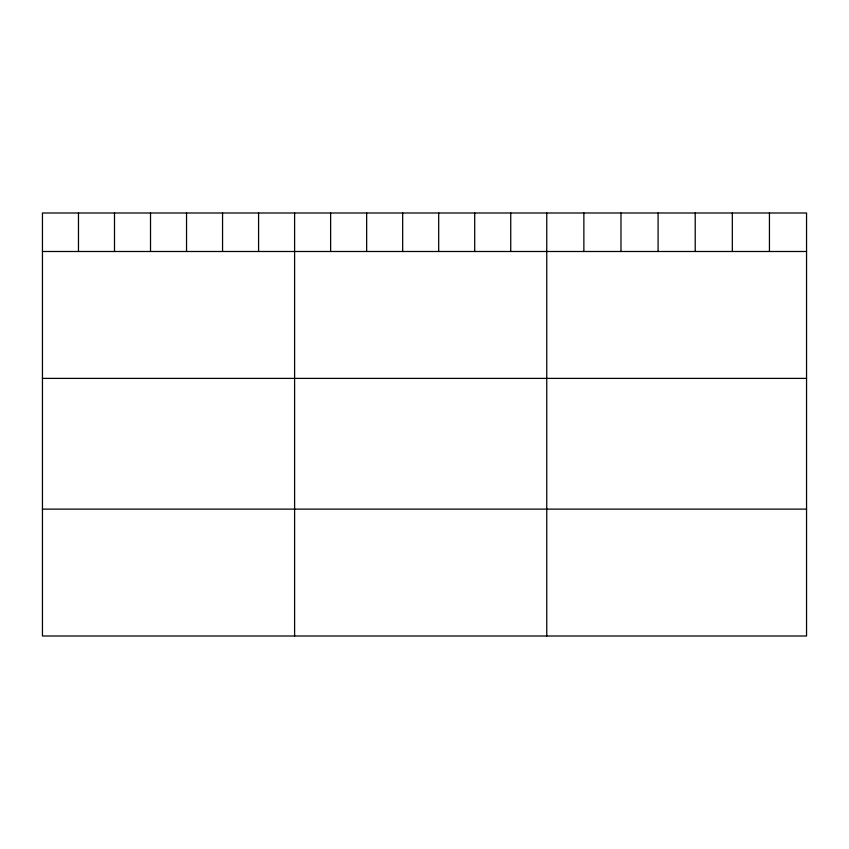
<?xml version="1.0" encoding="UTF-8"?>
<svg xmlns="http://www.w3.org/2000/svg" width="849" height="849" viewBox="0 0 849 849"><rect width="100%" height="100%" fill="white"/><g stroke="black" fill="none" stroke-linecap="round" stroke-linejoin="round"><path stroke-width="1.27" d="M806.55 251.495L806.55 636.007L42.45 636.007L42.45 212.993L806.55 212.993L806.55 251.495L42.45 251.495M42.45 378.389L806.55 378.389M42.45 509.124L806.55 509.124M769.438 212.993L769.438 251.495M732.326 212.993L732.326 251.495M695.214 212.993L695.214 251.495M658.092 212.993L658.092 251.495M620.98 212.993L620.98 251.495M583.868 212.993L583.868 251.495M546.756 212.993L546.756 636.007M510.737 212.993L510.737 251.495M474.708 212.993L474.708 251.495M438.689 212.993L438.689 251.495M402.67 212.993L402.67 251.495M366.651 212.993L366.651 251.495M330.622 212.993L330.622 251.495M294.603 212.993L294.603 636.007M258.584 212.993L258.584 251.495M222.555 212.993L222.555 251.495M186.536 212.993L186.536 251.495M150.517 212.993L150.517 251.495M114.498 212.993L114.498 251.495M78.469 212.993L78.469 251.495"/></g></svg>
